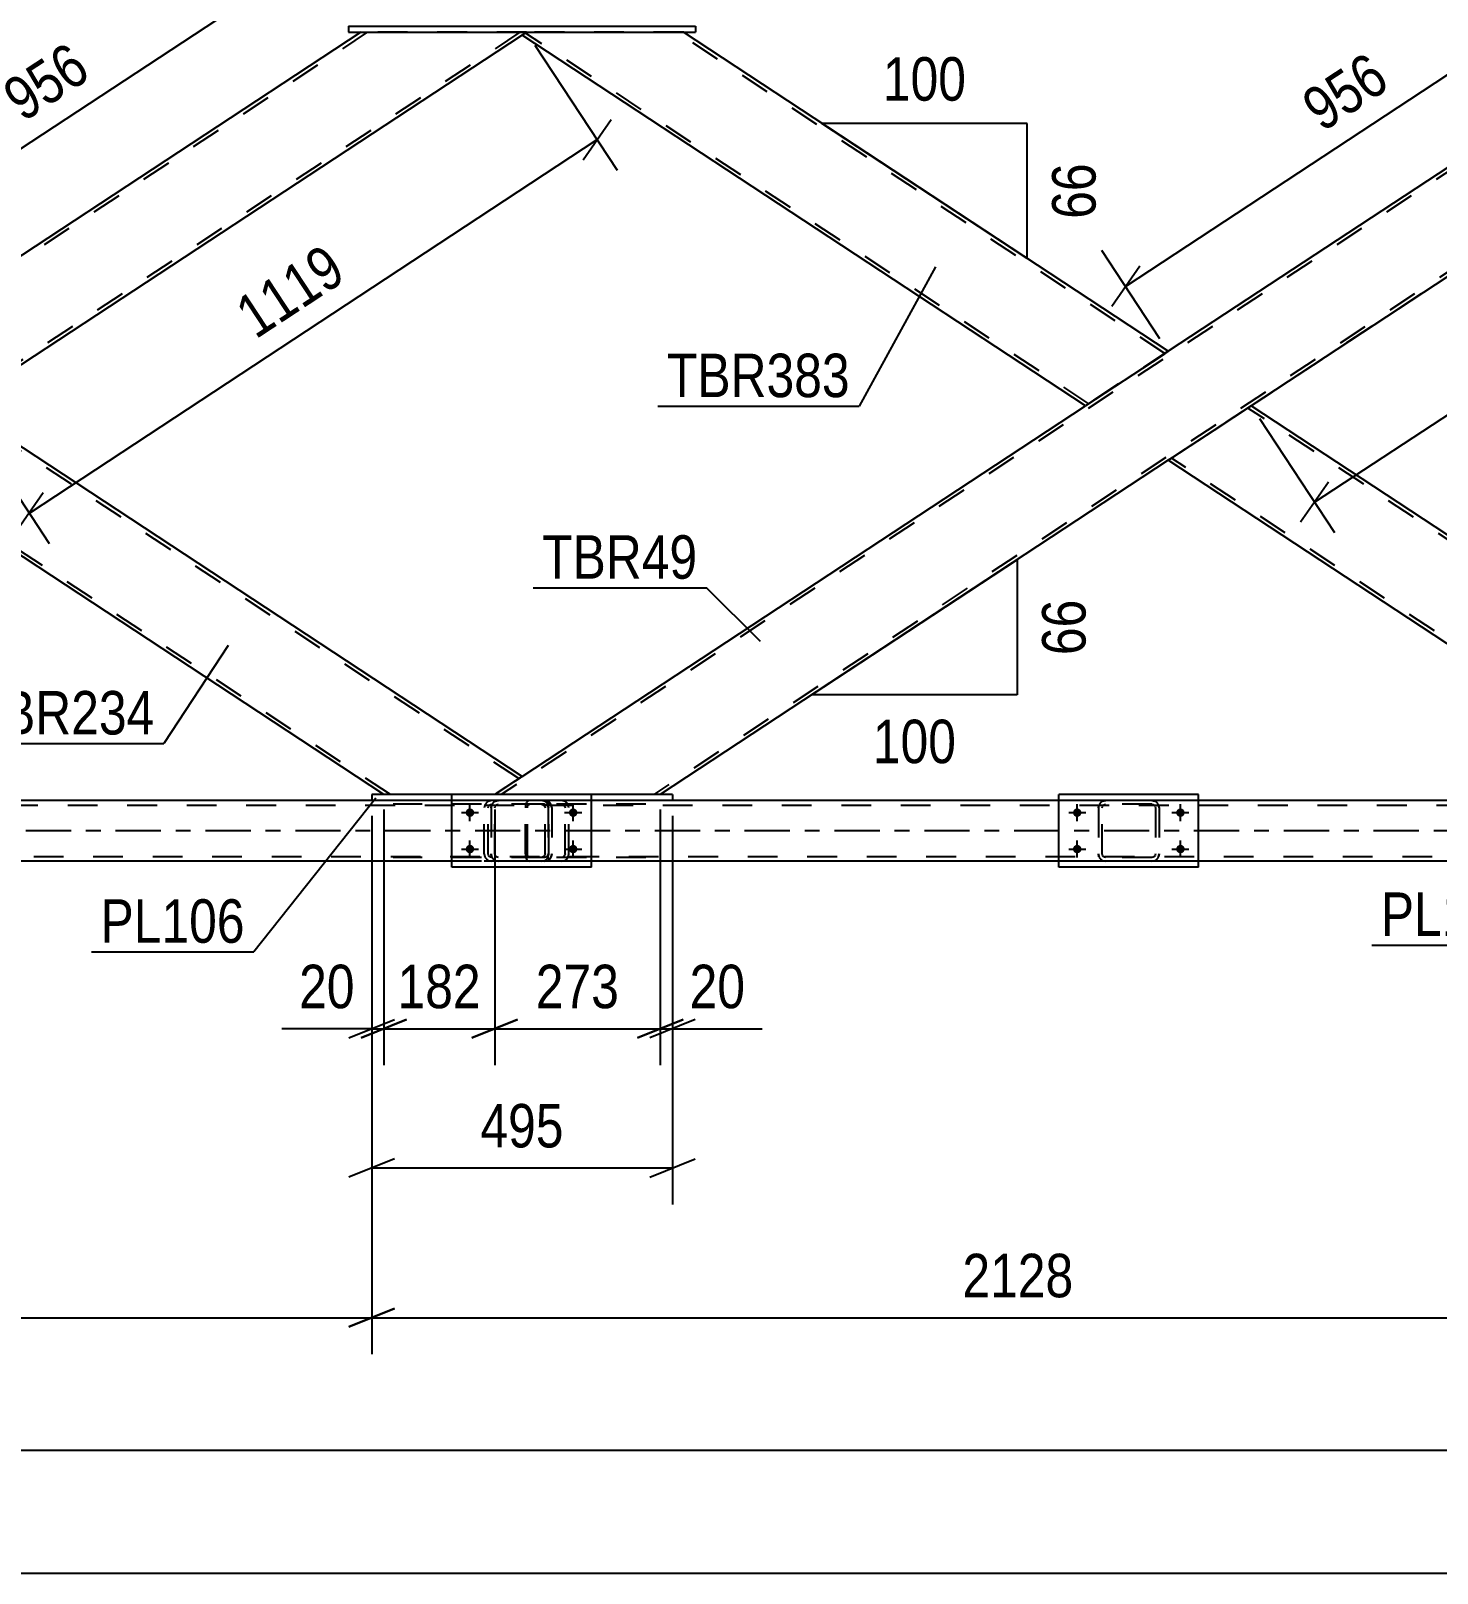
# Model space of a CAD drawing. Header units: millimetres. Extents: x -857 to 332, y -866 to -25.
# Drawn here: x -696.2 to -603.6, y -184.3 to -82.7 of the extents above; entities that cross this region are included whole.
import ezdxf

# ---------------------------------------------------------------- set-up
doc = ezdxf.new("R2010")
doc.units = ezdxf.units.MM
doc.linetypes.add('DXK_LINE_DOT2', pattern=[3.9198, 1.9599, -1.9599])
doc.linetypes.add('DXK_LINE_DOT3', pattern=[5.9187, 2.979, -0.9799, 0.9799, -0.9799])
doc.styles.add('Arial Narrow', font='ARIALN.TTF', dxfattribs={"height": 0.2})

# ---------------------------------------------------------------- blocks, each defined once
blk = doc.blocks.new('Bolt-570386455-11656 - 11653')
at = {"linetype": 'Continuous'}
for points in [[(-627.32, -133.92, -1), (-627.32, -134.48, -1)], [(-620.52, -133.92, -1), (-620.52, -134.48, -1)], [(-627.32, -136.32, -1), (-627.32, -136.88, -1)], [(-620.52, -136.32, -1), (-620.52, -136.88, -1)]]:
    blk.add_hatch(color=1, dxfattribs=at).paths.add_polyline_path(points)
at = {"color": 1, "linetype": 'Continuous'}
for p, q in [((-627.32, -134.76), (-627.32, -133.64)), ((-620.52, -134.76), (-620.52, -133.64)), ((-627.88, -134.2), (-626.76, -134.2)), ((-621.08, -134.2), (-619.96, -134.2)), ((-627.32, -137.16), (-627.32, -136.04)), ((-620.52, -137.16), (-620.52, -136.04)), ((-627.88, -136.6), (-626.76, -136.6)), ((-621.08, -136.6), (-619.96, -136.6))]:
    blk.add_line(p, q, dxfattribs=at)
blk = doc.blocks.new('Bolt-570386455-11677 - 11653')
at = {"linetype": 'Continuous'}
for points in [[(-667.32, -133.92, -1), (-667.32, -134.48, -1)], [(-660.52, -133.92, -1), (-660.52, -134.48, -1)], [(-667.32, -136.32, -1), (-667.32, -136.88, -1)], [(-660.52, -136.32, -1), (-660.52, -136.88, -1)]]:
    blk.add_hatch(color=1, dxfattribs=at).paths.add_polyline_path(points)
at = {"color": 1, "linetype": 'Continuous'}
for p, q in [((-667.32, -134.76), (-667.32, -133.64)), ((-660.52, -134.76), (-660.52, -133.64)), ((-667.88, -134.2), (-666.76, -134.2)), ((-661.08, -134.2), (-659.96, -134.2)), ((-667.32, -137.16), (-667.32, -136.04)), ((-660.52, -137.16), (-660.52, -136.04)), ((-667.88, -136.6), (-666.76, -136.6)), ((-661.08, -136.6), (-659.96, -136.6))]:
    blk.add_line(p, q, dxfattribs=at)
blk = doc.blocks.new('Part-570386455-11743 - 11653')
at = {"color": 7, "linetype": 'DXK_LINE_DOT2'}
for p, q in [((-625.92, -133.88), (-625.89, -133.7)), ((-625.89, -133.7), (-625.92, -133.88)), ((-625.92, -133.88), (-625.92, -136.92)), ((-625.68, -133.88), (-625.66, -133.79)), ((-625.68, -136.92), (-625.68, -133.88)), ((-625.66, -133.79), (-625.61, -133.71)), ((-625.63, -133.44), (-625.44, -133.4)), ((-625.44, -133.4), (-625.63, -133.44)), ((-625.61, -133.71), (-625.53, -133.66)), ((-625.53, -133.66), (-625.44, -133.64)), ((-622.4, -133.4), (-625.44, -133.4)), ((-622.4, -133.64), (-625.44, -133.64)), ((-622.4, -133.4), (-622.22, -133.44)), ((-622.22, -133.44), (-622.4, -133.4)), ((-622.4, -133.64), (-622.31, -133.66)), ((-622.31, -133.66), (-622.23, -133.71)), ((-622.23, -133.71), (-622.18, -133.79)), ((-622.18, -133.79), (-622.16, -133.88)), ((-622.16, -133.88), (-622.16, -136.92)), ((-621.96, -133.7), (-621.92, -133.88)), ((-621.92, -133.88), (-621.96, -133.7)), ((-621.92, -133.88), (-621.92, -136.92)), ((-625.89, -137.11), (-625.92, -136.92)), ((-625.92, -136.92), (-625.89, -137.11)), ((-625.66, -137.01), (-625.68, -136.92)), ((-625.61, -137.09), (-625.66, -137.01)), ((-625.53, -137.14), (-625.61, -137.09)), ((-625.44, -137.16), (-625.53, -137.14)), ((-622.31, -137.14), (-622.4, -137.16)), ((-622.23, -137.09), (-622.31, -137.14)), ((-622.18, -137.01), (-622.23, -137.09)), ((-622.16, -136.92), (-622.18, -137.01)), ((-621.92, -136.92), (-621.96, -137.11)), ((-621.96, -137.11), (-621.92, -136.92)), ((-625.44, -137.4), (-625.63, -137.37)), ((-625.63, -137.37), (-625.44, -137.4)), ((-622.4, -137.16), (-625.44, -137.16)), ((-622.4, -137.4), (-625.44, -137.4)), ((-622.22, -137.37), (-622.4, -137.4)), ((-622.4, -137.4), (-622.22, -137.37))]:
    blk.add_line(p, q, dxfattribs=at)
at = {"color": 7, "linetype": 'DXK_LINE_DOT3'}
blk.add_line((-623.92, -135.4), (-623.92, -135.4), dxfattribs=at)
at = {"color": 7, "linetype": 'DXK_LINE_DOT2'}
for centre, start, end in [((-625.44, -133.88), 112.5, 157.5), ((-625.44, -133.88), 112.5, 157.5), ((-622.4, -133.88), 22.5, 67.5), ((-622.4, -133.88), 22.5, 67.5), ((-625.44, -136.92), 202.5, 247.5), ((-625.44, -136.92), 202.5, 247.5), ((-622.4, -136.92), 292.5, 337.5), ((-622.4, -136.92), 292.5, 337.5)]:
    blk.add_arc(centre, 0.48, start, end, dxfattribs=at)
blk = doc.blocks.new('Part-570386455-11763 - 11653')
at = {"color": 2, "linetype": 'Continuous'}
for p, q in [((-659.32, -133), (-668.52, -133)), ((-668.52, -137.8), (-668.52, -133)), ((-659.32, -137.8), (-659.32, -133)), ((-659.32, -137.8), (-668.52, -137.8))]:
    blk.add_line(p, q, dxfattribs=at)
blk = doc.blocks.new('Part-570386455-11764 - 11653')
at = {"color": 7, "linetype": 'DXK_LINE_DOT2'}
for p, q in [((-665.92, -133.88), (-665.89, -133.7)), ((-665.89, -133.7), (-665.92, -133.88)), ((-665.92, -133.88), (-665.92, -136.92)), ((-665.68, -133.88), (-665.66, -133.79)), ((-665.68, -136.92), (-665.68, -133.88)), ((-665.66, -133.79), (-665.61, -133.71)), ((-665.63, -133.44), (-665.44, -133.4)), ((-665.44, -133.4), (-665.63, -133.44)), ((-665.61, -133.71), (-665.53, -133.66)), ((-665.53, -133.66), (-665.44, -133.64)), ((-662.4, -133.4), (-665.44, -133.4)), ((-662.4, -133.64), (-665.44, -133.64)), ((-662.4, -133.4), (-662.22, -133.44)), ((-662.22, -133.44), (-662.4, -133.4)), ((-662.4, -133.64), (-662.31, -133.66)), ((-662.31, -133.66), (-662.23, -133.71)), ((-662.23, -133.71), (-662.18, -133.79)), ((-662.18, -133.79), (-662.16, -133.88)), ((-662.16, -133.88), (-662.16, -136.92)), ((-661.96, -133.7), (-661.92, -133.88)), ((-661.92, -133.88), (-661.96, -133.7)), ((-661.92, -133.88), (-661.92, -136.92)), ((-665.89, -137.11), (-665.92, -136.92)), ((-665.92, -136.92), (-665.89, -137.11)), ((-665.66, -137.01), (-665.68, -136.92)), ((-665.61, -137.09), (-665.66, -137.01)), ((-665.53, -137.14), (-665.61, -137.09)), ((-665.44, -137.16), (-665.53, -137.14)), ((-662.31, -137.14), (-662.4, -137.16)), ((-662.23, -137.09), (-662.31, -137.14)), ((-662.18, -137.01), (-662.23, -137.09)), ((-662.16, -136.92), (-662.18, -137.01)), ((-661.92, -136.92), (-661.96, -137.11)), ((-661.96, -137.11), (-661.92, -136.92)), ((-665.44, -137.4), (-665.63, -137.37)), ((-665.63, -137.37), (-665.44, -137.4)), ((-662.4, -137.16), (-665.44, -137.16)), ((-662.4, -137.4), (-665.44, -137.4)), ((-662.22, -137.37), (-662.4, -137.4)), ((-662.4, -137.4), (-662.22, -137.37))]:
    blk.add_line(p, q, dxfattribs=at)
at = {"color": 7, "linetype": 'DXK_LINE_DOT3'}
blk.add_line((-663.92, -135.4), (-663.92, -135.4), dxfattribs=at)
at = {"color": 7, "linetype": 'DXK_LINE_DOT2'}
for centre, start, end in [((-665.44, -133.88), 112.5, 157.5), ((-665.44, -133.88), 112.5, 157.5), ((-662.4, -133.88), 22.5, 67.5), ((-662.4, -133.88), 22.5, 67.5), ((-665.44, -136.92), 202.5, 247.5), ((-665.44, -136.92), 202.5, 247.5), ((-662.4, -136.92), 292.5, 337.5), ((-662.4, -136.92), 292.5, 337.5)]:
    blk.add_arc(centre, 0.48, start, end, dxfattribs=at)
blk = doc.blocks.new('Part-570386455-11766 - 11653')
at = {"color": 2, "linetype": 'Continuous'}
for p, q in [((-619.32, -133), (-628.52, -133)), ((-628.52, -137.8), (-628.52, -133)), ((-619.32, -137.8), (-619.32, -133)), ((-619.32, -137.8), (-628.52, -137.8))]:
    blk.add_line(p, q, dxfattribs=at)
blk = doc.blocks.new('Part-570386455-11844 - 11653')
at = {"color": 2, "linetype": 'Continuous'}
for p, q in [((-663.88, -82.99), (-663.85, -82.97)), ((-626.78, -107.4), (-663.88, -82.99)), ((-663.85, -82.97), (-663.59, -82.8)), ((-663.65, -82.84), (-663.61, -82.8)), ((-621.32, -103.81), (-653.26, -82.8)), ((-621.75, -104.1), (-626.78, -107.4)), ((-621.35, -103.83), (-621.75, -104.1)), ((-621.32, -103.81), (-621.35, -103.83))]:
    blk.add_line(p, q, dxfattribs=at)
at = {"color": 7, "linetype": 'DXK_LINE_DOT2'}
for p, q in [((-663.88, -82.99), (-663.85, -82.97)), ((-626.56, -107.26), (-663.67, -82.85)), ((-653.26, -82.8), (-663.61, -82.8)), ((-621.54, -103.96), (-653.69, -82.8)), ((-621.75, -104.1), (-621.44, -103.9)), ((-626.56, -107.26), (-626.54, -107.25))]:
    blk.add_line(p, q, dxfattribs=at)
blk = doc.blocks.new('Part-570386455-11852 - 11653')
at = {"color": 7, "linetype": 'DXK_LINE_DOT2'}
for p, q in [((-663.65, -133.7), (-663.67, -133.88)), ((-663.67, -136.92), (-663.67, -133.88)), ((-663.59, -133.54), (-663.65, -133.7)), ((-663.5, -133.44), (-663.59, -133.54)), ((-663.53, -133.88), (-663.52, -133.79)), ((-663.53, -136.92), (-663.53, -133.88)), ((-663.52, -133.79), (-663.49, -133.71)), ((-663.4, -133.4), (-663.5, -133.44)), ((-663.49, -133.71), (-663.45, -133.66)), ((-663.45, -133.66), (-663.4, -133.64)), ((-655.73, -133.4), (-663.4, -133.4)), ((-655.73, -133.64), (-663.4, -133.64)), ((-662.12, -133.64), (-662.12, -133.4)), ((-661.11, -133.44), (-661.3, -133.4)), ((-661.3, -133.64), (-661.21, -133.66)), ((-661.21, -133.66), (-661.13, -133.71)), ((-661.13, -133.71), (-661.07, -133.79)), ((-661.07, -133.79), (-661.05, -133.88)), ((-661.05, -136.92), (-661.05, -133.88)), ((-660.8, -133.88), (-660.84, -133.7)), ((-660.8, -136.92), (-660.8, -133.88)), ((-663.67, -136.92), (-663.65, -137.11)), ((-663.65, -137.11), (-663.59, -137.26)), ((-663.52, -137.01), (-663.53, -136.92)), ((-663.49, -137.09), (-663.52, -137.01)), ((-663.45, -137.14), (-663.49, -137.09)), ((-663.4, -137.16), (-663.45, -137.14)), ((-661.21, -137.14), (-661.3, -137.16)), ((-661.13, -137.09), (-661.21, -137.14)), ((-661.07, -137.01), (-661.13, -137.09)), ((-661.05, -136.92), (-661.07, -137.01)), ((-660.84, -137.11), (-660.8, -136.92)), ((-663.59, -137.26), (-663.5, -137.37)), ((-663.5, -137.37), (-663.4, -137.4)), ((-655.73, -137.16), (-663.4, -137.16)), ((-655.73, -137.4), (-663.4, -137.4)), ((-662.12, -137.4), (-662.12, -137.16)), ((-661.3, -137.4), (-661.11, -137.37))]:
    blk.add_line(p, q, dxfattribs=at)
for centre, start, end in [((-661.29, -133.9), 23.8494, 68.8059), ((-661.29, -136.91), 291.1941, 336.1506)]:
    blk.add_arc(centre, 0.492, start, end, dxfattribs=at)
blk = doc.blocks.new('Part-570386455-11894 - 11653')
at = {"color": 2, "linetype": 'Continuous'}
for p, q in [((-700.99, -107.4), (-701.43, -107.69)), ((-663.88, -131.81), (-700.99, -107.4)), ((-706.42, -110.97), (-701.43, -107.69)), ((-706.45, -110.99), (-706.42, -110.97)), ((-672.99, -133), (-706.45, -110.99)), ((-663.92, -131.83), (-664.32, -132.1)), ((-663.92, -131.83), (-663.88, -131.81)), ((-664.32, -132.1), (-665.69, -133))]:
    blk.add_line(p, q, dxfattribs=at)
at = {"color": 7, "linetype": 'DXK_LINE_DOT2'}
for p, q in [((-664.1, -131.96), (-701.21, -107.55)), ((-706.23, -110.85), (-706.22, -110.84)), ((-672.56, -133), (-706.23, -110.85)), ((-664.32, -132.1), (-664.01, -131.9)), ((-665.69, -133), (-672.99, -133))]:
    blk.add_line(p, q, dxfattribs=at)
blk = doc.blocks.new('Part-570386455-11909 - 11653')
at = {"color": 7, "linetype": 'DXK_LINE_DOT2'}
for p, q in [((-674.08, -82.8), (-750.39, -133)), ((-664.03, -82.8), (-740.35, -133)), ((-663.59, -82.8), (-674.51, -82.8)), ((-663.59, -82.8), (-663.88, -82.99)), ((-706.45, -103.81), (-711.91, -107.4)), ((-700.99, -107.4), (-706.45, -110.99)), ((-739.91, -133), (-750.83, -133))]:
    blk.add_line(p, q, dxfattribs=at)
at = {"color": 2, "linetype": 'Continuous'}
for p, q in [((-674.51, -82.8), (-706.45, -103.81)), ((-663.88, -82.99), (-700.99, -107.4)), ((-711.91, -107.4), (-750.83, -133)), ((-706.45, -110.99), (-739.91, -133))]:
    blk.add_line(p, q, dxfattribs=at)
blk = doc.blocks.new('Part-570386455-11914 - 11653')
at = {"color": 2, "linetype": 'Continuous'}
for p, q in [((-615.86, -107.4), (-616.29, -107.69)), ((-578.75, -131.81), (-615.86, -107.4)), ((-621.28, -110.97), (-616.29, -107.69)), ((-621.32, -110.99), (-621.28, -110.97)), ((-587.86, -133), (-621.32, -110.99)), ((-578.78, -131.83), (-579.19, -132.1)), ((-578.78, -131.83), (-578.75, -131.81)), ((-579.19, -132.1), (-580.56, -133))]:
    blk.add_line(p, q, dxfattribs=at)
at = {"color": 7, "linetype": 'DXK_LINE_DOT2'}
for p, q in [((-578.97, -131.96), (-616.08, -107.55)), ((-621.1, -110.85), (-621.08, -110.84)), ((-587.42, -133), (-621.1, -110.85)), ((-579.19, -132.1), (-578.88, -131.9)), ((-580.56, -133), (-587.86, -133))]:
    blk.add_line(p, q, dxfattribs=at)
blk = doc.blocks.new('Part-570386455-12042 - 11653')
at = {"color": 7, "linetype": 'DXK_LINE_DOT2'}
for p, q in [((-131.32, -133.72), (-805.81, -133.72)), ((-131.32, -133.4), (-788.52, -133.4)), ((-653.98, -133.4), (-673.79, -133.4)), ((-619.32, -133.4), (-628.52, -133.4)), ((-805.81, -137.08), (-131.32, -137.08)), ((-131.32, -137.4), (-748.52, -137.4)), ((-659.32, -137.4), (-668.52, -137.4)), ((-619.32, -137.4), (-628.52, -137.4))]:
    blk.add_line(p, q, dxfattribs=at)
at = {"color": 2, "linetype": 'Continuous'}
for p, q in [((-673.79, -133.4), (-699.32, -133.4)), ((-628.52, -133.4), (-653.98, -133.4)), ((-588.66, -133.4), (-619.32, -133.4)), ((-668.52, -137.4), (-699.32, -137.4)), ((-628.52, -137.4), (-659.32, -137.4)), ((-588.52, -137.4), (-619.32, -137.4))]:
    blk.add_line(p, q, dxfattribs=at)
at = {"color": 7, "linetype": 'DXK_LINE_DOT3'}
blk.add_line((-131.32, -135.4), (-805.81, -135.4), dxfattribs=at)
blk = doc.blocks.new('Part-570386455-11939 - 11653')
at = {"color": 2, "linetype": 'Continuous'}
for p, q in [((-673.79, -133), (-673.79, -133.4)), ((-668.52, -133), (-673.79, -133)), ((-653.98, -133), (-659.32, -133)), ((-653.98, -133), (-653.98, -133.4)), ((-668.52, -133.4), (-673.79, -133.4)), ((-653.98, -133.4), (-659.32, -133.4))]:
    blk.add_line(p, q, dxfattribs=at)
at = {"color": 7, "linetype": 'DXK_LINE_DOT2'}
for p, q in [((-659.32, -133), (-668.52, -133)), ((-659.32, -133.4), (-668.52, -133.4))]:
    blk.add_line(p, q, dxfattribs=at)
blk = doc.blocks.new('Part-570386455-11977 - 11653')
at = {"color": 2, "linetype": 'Continuous'}
for p, q in [((-675.31, -82.4), (-675.31, -82.8)), ((-675.31, -82.4), (-652.46, -82.4)), ((-675.31, -82.8), (-652.46, -82.8)), ((-652.46, -82.4), (-652.46, -82.8))]:
    blk.add_line(p, q, dxfattribs=at)
blk = doc.blocks.new('Part-570386455-12148 - 11653')
at = {"color": 7, "linetype": 'DXK_LINE_DOT2'}
for p, q in [((-662.63, -133.4), (-672.37, -133.4)), ((-662.63, -133.64), (-672.37, -133.64)), ((-666.34, -133.7), (-666.38, -133.88)), ((-666.38, -136.92), (-666.38, -133.88)), ((-666.12, -133.88), (-666.1, -133.79)), ((-666.12, -136.92), (-666.12, -133.88)), ((-666.1, -133.79), (-666.05, -133.71)), ((-665.87, -133.4), (-666.06, -133.44)), ((-666.05, -133.71), (-665.96, -133.66)), ((-665.96, -133.66), (-665.87, -133.64)), ((-662.43, -133.44), (-662.63, -133.4)), ((-662.63, -133.64), (-662.53, -133.66)), ((-662.53, -133.66), (-662.45, -133.71)), ((-662.45, -133.71), (-662.39, -133.79)), ((-662.39, -133.79), (-662.37, -133.88)), ((-662.37, -136.92), (-662.37, -133.88)), ((-662.12, -133.88), (-662.16, -133.7)), ((-662.12, -136.92), (-662.12, -133.88)), ((-666.38, -136.92), (-666.34, -137.11)), ((-666.1, -137.01), (-666.12, -136.92)), ((-666.05, -137.09), (-666.1, -137.01)), ((-665.96, -137.14), (-666.05, -137.09)), ((-665.87, -137.16), (-665.96, -137.14)), ((-662.53, -137.14), (-662.63, -137.16)), ((-662.45, -137.09), (-662.53, -137.14)), ((-662.39, -137.01), (-662.45, -137.09)), ((-662.37, -136.92), (-662.39, -137.01)), ((-662.16, -137.11), (-662.12, -136.92)), ((-662.63, -137.16), (-672.37, -137.16)), ((-662.63, -137.4), (-672.37, -137.4)), ((-666.06, -137.37), (-665.87, -137.4)), ((-662.63, -137.4), (-662.43, -137.37))]:
    blk.add_line(p, q, dxfattribs=at)
for centre, start, end in [((-665.88, -133.9), 110.7583, 155.68), ((-662.61, -133.9), 24.32, 69.2417), ((-665.88, -136.9), 204.32, 249.2417), ((-662.61, -136.9), 290.7583, 335.68)]:
    blk.add_arc(centre, 0.496, start, end, dxfattribs=at)
blk = doc.blocks.new('Part-570386455-12154 - 11653')
at = {"color": 7, "linetype": 'DXK_LINE_DOT2'}
for p, q in [((-588.94, -82.8), (-665.26, -133)), ((-578.9, -82.8), (-655.21, -133)), ((-578.46, -82.8), (-621.32, -110.99)), ((-578.46, -82.8), (-589.38, -82.8)), ((-621.32, -103.81), (-626.78, -107.4)), ((-615.86, -107.4), (-621.32, -110.99)), ((-663.88, -131.81), (-665.69, -133)), ((-654.78, -133), (-665.69, -133))]:
    blk.add_line(p, q, dxfattribs=at)
at = {"color": 2, "linetype": 'Continuous'}
for p, q in [((-589.38, -82.8), (-621.32, -103.81)), ((-578.75, -82.99), (-615.86, -107.4)), ((-663.88, -131.81), (-626.78, -107.4)), ((-621.32, -110.99), (-654.78, -133))]:
    blk.add_line(p, q, dxfattribs=at)
blk = doc.blocks.new('StraightDimension-570386455-12735 - 11653')
at = {"color": 7, "linetype": 'Continuous'}
for p, q in [((-672.99, -134), (-672.99, -150.83)), ((-665.69, -134), (-665.69, -150.83)), ((-674.49, -149.03), (-671.49, -147.83)), ((-664.19, -147.83), (-667.19, -149.03)), ((-672.99, -148.43), (-665.69, -148.43))]:
    blk.add_line(p, q, dxfattribs=at)
at = {"color": 0}
blk.add_wipeout([(-666, -147.68), (-666, -143.48), (-672.69, -143.48), (-672.69, -147.68)], dxfattribs=at)
at = {"color": 3, "style": 'Arial Narrow'}
blk.add_text('182', height=2.863, dxfattribs=at).set_placement((-672.09, -147.08))
blk = doc.blocks.new('StraightDimension-570386455-12970 - 11653')
at = {"color": 7, "linetype": 'Continuous'}
for p, q in [((-673.79, -134.4), (-673.79, -169.87)), ((-588.66, -134.4), (-588.66, -169.87)), ((-672.29, -166.87), (-675.29, -168.07)), ((-673.79, -167.47), (-588.66, -167.47)), ((-590.16, -168.07), (-587.16, -166.87))]:
    blk.add_line(p, q, dxfattribs=at)
at = {"color": 0}
blk.add_wipeout([(-626.97, -166.72), (-626.97, -162.52), (-635.48, -162.52), (-635.48, -166.72)], dxfattribs=at)
at = {"color": 3, "style": 'Arial Narrow'}
blk.add_text('2128', height=2.863, dxfattribs=at).set_placement((-634.88, -166.12))
blk = doc.blocks.new('StraightDimension-570386455-12752 - 11653')
at = {"color": 7, "linetype": 'Continuous'}
for p, q in [((-673.79, -134.4), (-673.79, -160)), ((-653.98, -134.4), (-653.98, -160)), ((-672.29, -157), (-675.29, -158.2)), ((-655.48, -158.2), (-652.48, -157)), ((-673.79, -157.6), (-653.98, -157.6))]:
    blk.add_line(p, q, dxfattribs=at)
at = {"color": 0}
blk.add_wipeout([(-660.54, -156.85), (-660.54, -152.65), (-667.23, -152.65), (-667.23, -156.85)], dxfattribs=at)
at = {"color": 3, "style": 'Arial Narrow'}
blk.add_text('495', height=2.863, dxfattribs=at).set_placement((-666.63, -156.25))
blk = doc.blocks.new('StraightDimension-570386455-13001 - 11653')
at = {"color": 7, "linetype": 'Continuous'}
blk.add_line((-806.45, -184.29), (-91.26, -184.29), dxfattribs=at)
blk = doc.blocks.new('StraightDimension-570386455-12727 - 11653')
at = {"color": 7, "linetype": 'Continuous'}
for p, q in [((-665.69, -134), (-665.69, -150.83)), ((-654.78, -134), (-654.78, -150.83)), ((-667.19, -149.03), (-664.19, -147.83)), ((-653.28, -147.83), (-656.28, -149.03)), ((-665.69, -148.43), (-654.78, -148.43))]:
    blk.add_line(p, q, dxfattribs=at)
at = {"color": 0}
blk.add_wipeout([(-656.89, -147.68), (-656.89, -143.48), (-663.58, -143.48), (-663.58, -147.68)], dxfattribs=at)
at = {"color": 3, "style": 'Arial Narrow'}
blk.add_text('273', height=2.863, dxfattribs=at).set_placement((-662.98, -147.08))
blk = doc.blocks.new('AngleDimension-570386455-34101 - 11653')
at = {"color": 7, "linetype": 'Continuous'}
for p, q in [((-631.27, -117.54), (-644.8, -126.44)), ((-631.27, -117.54), (-631.27, -126.44)), ((-644.74, -126.4), (-644.8, -126.44)), ((-631.27, -126.44), (-644.8, -126.44))]:
    blk.add_line(p, q, dxfattribs=at)
at = {"color": 0}
for points in [[(-626.17, -119.56), (-630.37, -119.56), (-630.37, -124.42), (-626.17, -124.42)], [(-634.69, -131.54), (-634.69, -127.34), (-641.38, -127.34), (-641.38, -131.54)]]:
    blk.add_wipeout(points, dxfattribs=at)
at = {"color": 3, "style": 'Arial Narrow'}
blk.add_text('66', height=2.863, rotation=90.0002, dxfattribs=at).set_placement((-626.77, -123.82))
blk.add_text('100', height=2.863, dxfattribs=at).set_placement((-640.78, -130.94))
blk = doc.blocks.new('StraightDimension-570386455-13055 - 11653')
at = {"color": 7, "linetype": 'Continuous'}
blk.add_line((-805.81, -176.19), (-91.9, -176.19), dxfattribs=at)
blk = doc.blocks.new('StraightDimension-570386455-12980 - 11653')
at = {"color": 7, "linetype": 'Continuous'}
for p, q in [((-758.93, -134.4), (-758.93, -169.87)), ((-673.79, -134.4), (-673.79, -169.87)), ((-757.43, -166.87), (-760.43, -168.07)), ((-758.93, -167.47), (-673.79, -167.47)), ((-675.29, -168.07), (-672.29, -166.87))]:
    blk.add_line(p, q, dxfattribs=at)
at = {"color": 0}
blk.add_wipeout([(-712.1, -166.72), (-712.1, -162.52), (-720.62, -162.52), (-720.62, -166.72)], dxfattribs=at)
at = {"color": 3, "style": 'Arial Narrow'}
blk.add_text('2128', height=2.863, dxfattribs=at).set_placement((-720.02, -166.12))
blk = doc.blocks.new('StraightDimension-570386455-12549 - 11653')
at = {"color": 7, "linetype": 'Continuous'}
for p, q in [((-577.91, -83.64), (-572.97, -91.15)), ((-575.21, -90.47), (-573.36, -87.82)), ((-611.68, -113.75), (-574.29, -89.15)), ((-615.31, -108.24), (-610.37, -115.75)), ((-610.76, -112.42), (-612.61, -115.07))]:
    blk.add_line(p, q, dxfattribs=at)
at = {"color": 0}
blk.add_wipeout([(-589.84, -98.48), (-592.15, -94.97), (-599.26, -99.65), (-596.95, -103.16)], dxfattribs=at)
at = {"color": 3, "style": 'Arial Narrow'}
blk.add_text('1119', height=2.863, rotation=33.3347, dxfattribs=at).set_placement((-596.78, -102.33))
blk = doc.blocks.new('StraightDimension-570386455-12567 - 11653')
at = {"color": 7, "linetype": 'Continuous'}
for p, q in [((-589.93, -81.97), (-593.76, -76.15)), ((-593.11, -79.86), (-591.27, -77.2)), ((-624.13, -99.54), (-592.19, -78.53)), ((-621.87, -102.98), (-625.69, -97.16)), ((-623.2, -98.21), (-625.05, -100.86))]:
    blk.add_line(p, q, dxfattribs=at)
at = {"color": 0}
blk.add_wipeout([(-605.78, -86.57), (-608.09, -83.06), (-613.67, -86.74), (-611.36, -90.24)], dxfattribs=at)
at = {"color": 3, "style": 'Arial Narrow'}
blk.add_text('956', height=2.863, rotation=33.3347, dxfattribs=at).set_placement((-611.19, -89.41))
blk = doc.blocks.new('StraightDimension-570386455-12719 - 11653')
at = {"color": 7, "linetype": 'Continuous'}
for p, q in [((-654.78, -134), (-654.78, -150.83)), ((-653.98, -134.4), (-653.98, -150.83)), ((-656.28, -149.03), (-653.28, -147.83)), ((-652.48, -147.83), (-655.48, -149.03)), ((-654.78, -148.43), (-653.98, -148.43)), ((-653.98, -148.43), (-648.07, -148.43)), ((-653.98, -148.43), (-648.07, -148.43))]:
    blk.add_line(p, q, dxfattribs=at)
at = {"color": 0}
blk.add_wipeout([(-648.59, -147.68), (-648.59, -143.48), (-653.45, -143.48), (-653.45, -147.68)], dxfattribs=at)
at = {"color": 3, "style": 'Arial Narrow'}
blk.add_text('20', height=2.863, dxfattribs=at).set_placement((-652.85, -147.08))
blk = doc.blocks.new('StraightDimension-570386455-12743 - 11653')
at = {"color": 7, "linetype": 'Continuous'}
for p, q in [((-672.99, -134), (-672.99, -150.83)), ((-673.79, -134.4), (-673.79, -150.83)), ((-675.29, -149.03), (-672.29, -147.83)), ((-671.49, -147.83), (-674.49, -149.03)), ((-673.79, -148.43), (-679.7, -148.43)), ((-673.79, -148.43), (-679.7, -148.43)), ((-673.79, -148.43), (-672.99, -148.43))]:
    blk.add_line(p, q, dxfattribs=at)
at = {"color": 0}
blk.add_wipeout([(-674.32, -147.68), (-674.32, -143.48), (-679.17, -143.48), (-679.17, -147.68)], dxfattribs=at)
at = {"color": 3, "style": 'Arial Narrow'}
blk.add_text('20', height=2.863, dxfattribs=at).set_placement((-678.57, -147.08))
blk = doc.blocks.new('StraightDimension-570386455-12798 - 11653')
at = {"color": 7, "linetype": 'Continuous'}
for p, q in [((-663.04, -83.64), (-657.63, -91.87)), ((-659.87, -91.19), (-658.02, -88.54)), ((-696.34, -114.47), (-658.95, -89.87)), ((-700.44, -108.24), (-695.03, -116.47)), ((-695.42, -113.14), (-697.27, -115.79))]:
    blk.add_line(p, q, dxfattribs=at)
at = {"color": 0}
blk.add_wipeout([(-674.5, -99.2), (-676.81, -95.69), (-683.92, -100.37), (-681.61, -103.88)], dxfattribs=at)
at = {"color": 3, "style": 'Arial Narrow'}
blk.add_text('1119', height=2.863, rotation=33.3347, dxfattribs=at).set_placement((-681.44, -103.05))
blk = doc.blocks.new('StraightDimension-570386455-12816 - 11653')
at = {"color": 7, "linetype": 'Continuous'}
for p, q in [((-675.06, -81.97), (-679.33, -75.48)), ((-678.68, -79.19), (-676.84, -76.54)), ((-709.7, -98.87), (-677.76, -77.87)), ((-707, -102.98), (-711.27, -96.49)), ((-708.78, -97.55), (-710.62, -100.2))]:
    blk.add_line(p, q, dxfattribs=at)
at = {"color": 0}
blk.add_wipeout([(-691.35, -85.91), (-693.66, -82.4), (-699.24, -86.07), (-696.93, -89.58)], dxfattribs=at)
at = {"color": 3, "style": 'Arial Narrow'}
blk.add_text('956', height=2.863, rotation=33.3347, dxfattribs=at).set_placement((-696.76, -88.75))
blk = doc.blocks.new('AngleDimension-570386455-34103 - 11653')
at = {"color": 7, "linetype": 'Continuous'}
for p, q in [((-644.15, -88.79), (-644.14, -88.8)), ((-630.61, -88.8), (-644.14, -88.8)), ((-630.61, -97.7), (-644.14, -88.8)), ((-630.61, -97.7), (-630.61, -88.8))]:
    blk.add_line(p, q, dxfattribs=at)
at = {"color": 0}
for points in [[(-634.04, -87.9), (-634.04, -83.7), (-640.72, -83.7), (-640.72, -87.9)], [(-625.51, -90.82), (-629.71, -90.82), (-629.71, -95.68), (-625.51, -95.68)]]:
    blk.add_wipeout(points, dxfattribs=at)
at = {"color": 3, "style": 'Arial Narrow'}
blk.add_text('100', height=2.863, dxfattribs=at).set_placement((-640.12, -87.3))
blk.add_text('66', height=2.863, rotation=90.0002, dxfattribs=at).set_placement((-626.11, -95.08))
blk = doc.blocks.new('Mark-570386455-11840 - 11653')
at = {"color": 30, "linetype": 'Continuous'}
for p in [(-636.65, -98.24), (-654.94, -107.43)]:
    blk.add_line(p, (-641.69, -107.43), dxfattribs=at)
at = {"color": 0}
blk.add_wipeout([(-642.29, -106.83), (-642.29, -103.83), (-654.34, -103.83), (-654.34, -106.83)], dxfattribs=at)
blk.add_wipeout([(-642.29, -106.83), (-642.29, -103.83), (-654.34, -103.83), (-654.34, -106.83)], dxfattribs=at)
at = {"color": 3, "style": 'Arial Narrow'}
blk.add_text('TBR383', height=2.863, dxfattribs=at).set_placement((-654.34, -106.83))
blk = doc.blocks.new('Mark-570386455-11890 - 11653')
at = {"color": 30, "linetype": 'Continuous'}
for p in [(-683.24, -123.2), (-700.74, -129.65)]:
    blk.add_line(p, (-687.48, -129.65), dxfattribs=at)
at = {"color": 0}
blk.add_wipeout([(-688.08, -129.05), (-688.08, -126.05), (-700.14, -126.05), (-700.14, -129.05)], dxfattribs=at)
blk.add_wipeout([(-688.08, -129.05), (-688.08, -126.05), (-700.14, -126.05), (-700.14, -129.05)], dxfattribs=at)
at = {"color": 3, "style": 'Arial Narrow'}
blk.add_text('TBR234', height=2.863, dxfattribs=at).set_placement((-700.14, -129.05))
blk = doc.blocks.new('Mark-570386455-11930 - 11653')
at = {"color": 30, "linetype": 'Continuous'}
for p in [(-588.63, -133.24), (-607.92, -142.92)]:
    blk.add_line(p, (-597.22, -142.92), dxfattribs=at)
at = {"color": 0}
blk.add_wipeout([(-597.82, -142.32), (-597.82, -139.32), (-607.32, -139.32), (-607.32, -142.32)], dxfattribs=at)
blk.add_wipeout([(-597.82, -142.32), (-597.82, -139.32), (-607.32, -139.32), (-607.32, -142.32)], dxfattribs=at)
at = {"color": 3, "style": 'Arial Narrow'}
blk.add_text('PL106', height=2.863, dxfattribs=at).set_placement((-607.32, -142.32))
blk = doc.blocks.new('Mark-570386455-11935 - 11653')
at = {"color": 30, "linetype": 'Continuous'}
for p in [(-673.52, -133.24), (-692.25, -143.37)]:
    blk.add_line(p, (-681.55, -143.37), dxfattribs=at)
at = {"color": 0}
blk.add_wipeout([(-682.15, -142.77), (-682.15, -139.77), (-691.65, -139.77), (-691.65, -142.77)], dxfattribs=at)
blk.add_wipeout([(-682.15, -142.77), (-682.15, -139.77), (-691.65, -139.77), (-691.65, -142.77)], dxfattribs=at)
at = {"color": 3, "style": 'Arial Narrow'}
blk.add_text('PL106', height=2.863, dxfattribs=at).set_placement((-691.65, -142.77))
blk = doc.blocks.new('Mark-570386455-12003 - 11653')
at = {"color": 30, "linetype": 'Continuous'}
for p in [(-608.8, -74.75), (-589.84, -82.8)]:
    blk.add_line(p, (-598.1, -74.75), dxfattribs=at)
at = {"color": 0}
blk.add_wipeout([(-598.7, -74.15), (-598.7, -71.15), (-608.2, -71.15), (-608.2, -74.15)], dxfattribs=at)
blk.add_wipeout([(-598.7, -74.15), (-598.7, -71.15), (-608.2, -71.15), (-608.2, -74.15)], dxfattribs=at)
at = {"color": 3, "style": 'Arial Narrow'}
blk.add_text('PL103', height=2.863, dxfattribs=at).set_placement((-608.2, -74.15))
blk = doc.blocks.new('Mark-570386455-12150 - 11653')
at = {"color": 30, "linetype": 'Continuous'}
for p in [(-663.16, -119.39), (-648.19, -122.93)]:
    blk.add_line(p, (-651.73, -119.39), dxfattribs=at)
at = {"color": 0}
blk.add_wipeout([(-652.33, -118.79), (-652.33, -115.79), (-662.56, -115.79), (-662.56, -118.79)], dxfattribs=at)
blk.add_wipeout([(-652.33, -118.79), (-652.33, -115.79), (-662.56, -115.79), (-662.56, -118.79)], dxfattribs=at)
at = {"color": 3, "style": 'Arial Narrow'}
blk.add_text('TBR49', height=2.863, dxfattribs=at).set_placement((-662.56, -118.79))

msp = doc.modelspace()

# ---------------------------------------------------------------- block references
for name in ['Part-570386455-11909 - 11653', 'Part-570386455-11977 - 11653', 'Part-570386455-12154 - 11653', 'Part-570386455-11844 - 11653', 'Part-570386455-11894 - 11653', 'Part-570386455-11914 - 11653', 'Part-570386455-11939 - 11653', 'Part-570386455-11763 - 11653', 'Part-570386455-11766 - 11653', 'Part-570386455-12042 - 11653', 'Part-570386455-12148 - 11653', 'Bolt-570386455-11677 - 11653', 'Part-570386455-11764 - 11653', 'Part-570386455-11852 - 11653', 'Bolt-570386455-11656 - 11653', 'Part-570386455-11743 - 11653']:
    msp.add_blockref(name, (0, 0))

# ---------------------------------------------------------------- next in the draw order: block references
for name in ['StraightDimension-570386455-12798 - 11653', 'StraightDimension-570386455-12549 - 11653', 'Mark-570386455-11840 - 11653', 'AngleDimension-570386455-34101 - 11653', 'Mark-570386455-11890 - 11653', 'StraightDimension-570386455-12735 - 11653']:
    msp.add_blockref(name, (0, 0))

# ---------------------------------------------------------------- next in the draw order: block references
for name in ['StraightDimension-570386455-12816 - 11653', 'StraightDimension-570386455-12567 - 11653', 'Mark-570386455-12150 - 11653', 'StraightDimension-570386455-12970 - 11653']:
    msp.add_blockref(name, (0, 0))

# ---------------------------------------------------------------- next in the draw order: block references
for name in ['Mark-570386455-12003 - 11653', 'AngleDimension-570386455-34103 - 11653', 'StraightDimension-570386455-12752 - 11653']:
    msp.add_blockref(name, (0, 0))

# ---------------------------------------------------------------- next in the draw order: block references
msp.add_blockref('StraightDimension-570386455-13001 - 11653', (0, 0))

# ---------------------------------------------------------------- next in the draw order: block references
msp.add_blockref('StraightDimension-570386455-12727 - 11653', (0, 0))

# ---------------------------------------------------------------- next in the draw order: block references
msp.add_blockref('StraightDimension-570386455-13055 - 11653', (0, 0))

# ---------------------------------------------------------------- next in the draw order: block references
for name in ['StraightDimension-570386455-12719 - 11653', 'Mark-570386455-11930 - 11653', 'StraightDimension-570386455-12980 - 11653']:
    msp.add_blockref(name, (0, 0))

# ---------------------------------------------------------------- next in the draw order: block references
msp.add_blockref('StraightDimension-570386455-12743 - 11653', (0, 0))

# ---------------------------------------------------------------- next in the draw order: block references
msp.add_blockref('Mark-570386455-11935 - 11653', (0, 0))

doc.saveas('drawing.dxf')
